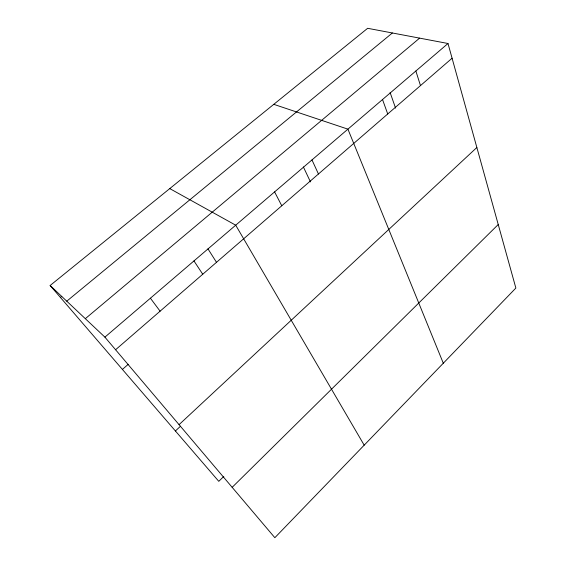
<?xml version="1.0" encoding="UTF-8"?>
<svg xmlns="http://www.w3.org/2000/svg" width="566" height="566" viewBox="0 0 566 566"><rect width="100%" height="100%" fill="white"/><g stroke="black" fill="none" stroke-linecap="round" stroke-linejoin="round"><path stroke-width="0.85" d="M232.166 487.326L498.236 224.525M223.811 476.409L218.78 481.333L50.133 285.497L367.652 28.3L447.996 43.497L515.867 288.052L274.85 537.7L104.908 337.145L50.133 285.497M179.054 424.649L476.855 147.493M175.41 430.974L180.533 426.198M122.412 369.428L128.284 364.271M115.584 349.746L452.078 58.227M104.908 337.145L447.996 43.497M85.325 318.679L419.611 38.134M66.76 301.176L392.365 32.977M60.421 297.44L61.772 296.329M273.781 104.335L347.92 129.154L443.298 363.223M169.765 188.598L235.711 225.197L364.186 445.166M150.407 298.204L160.1 311.18M193.961 260.926L202.748 274.234M207.955 248.849L216.283 261.98M274.595 191.909L281.776 205.762M303.397 166.956L310.465 181.898M311.972 159.923L318.446 173.995M382.524 99.531L387.724 113.978M390.115 92.534L395.57 108.127M415.861 71.005L420.481 85.6"/></g></svg>
